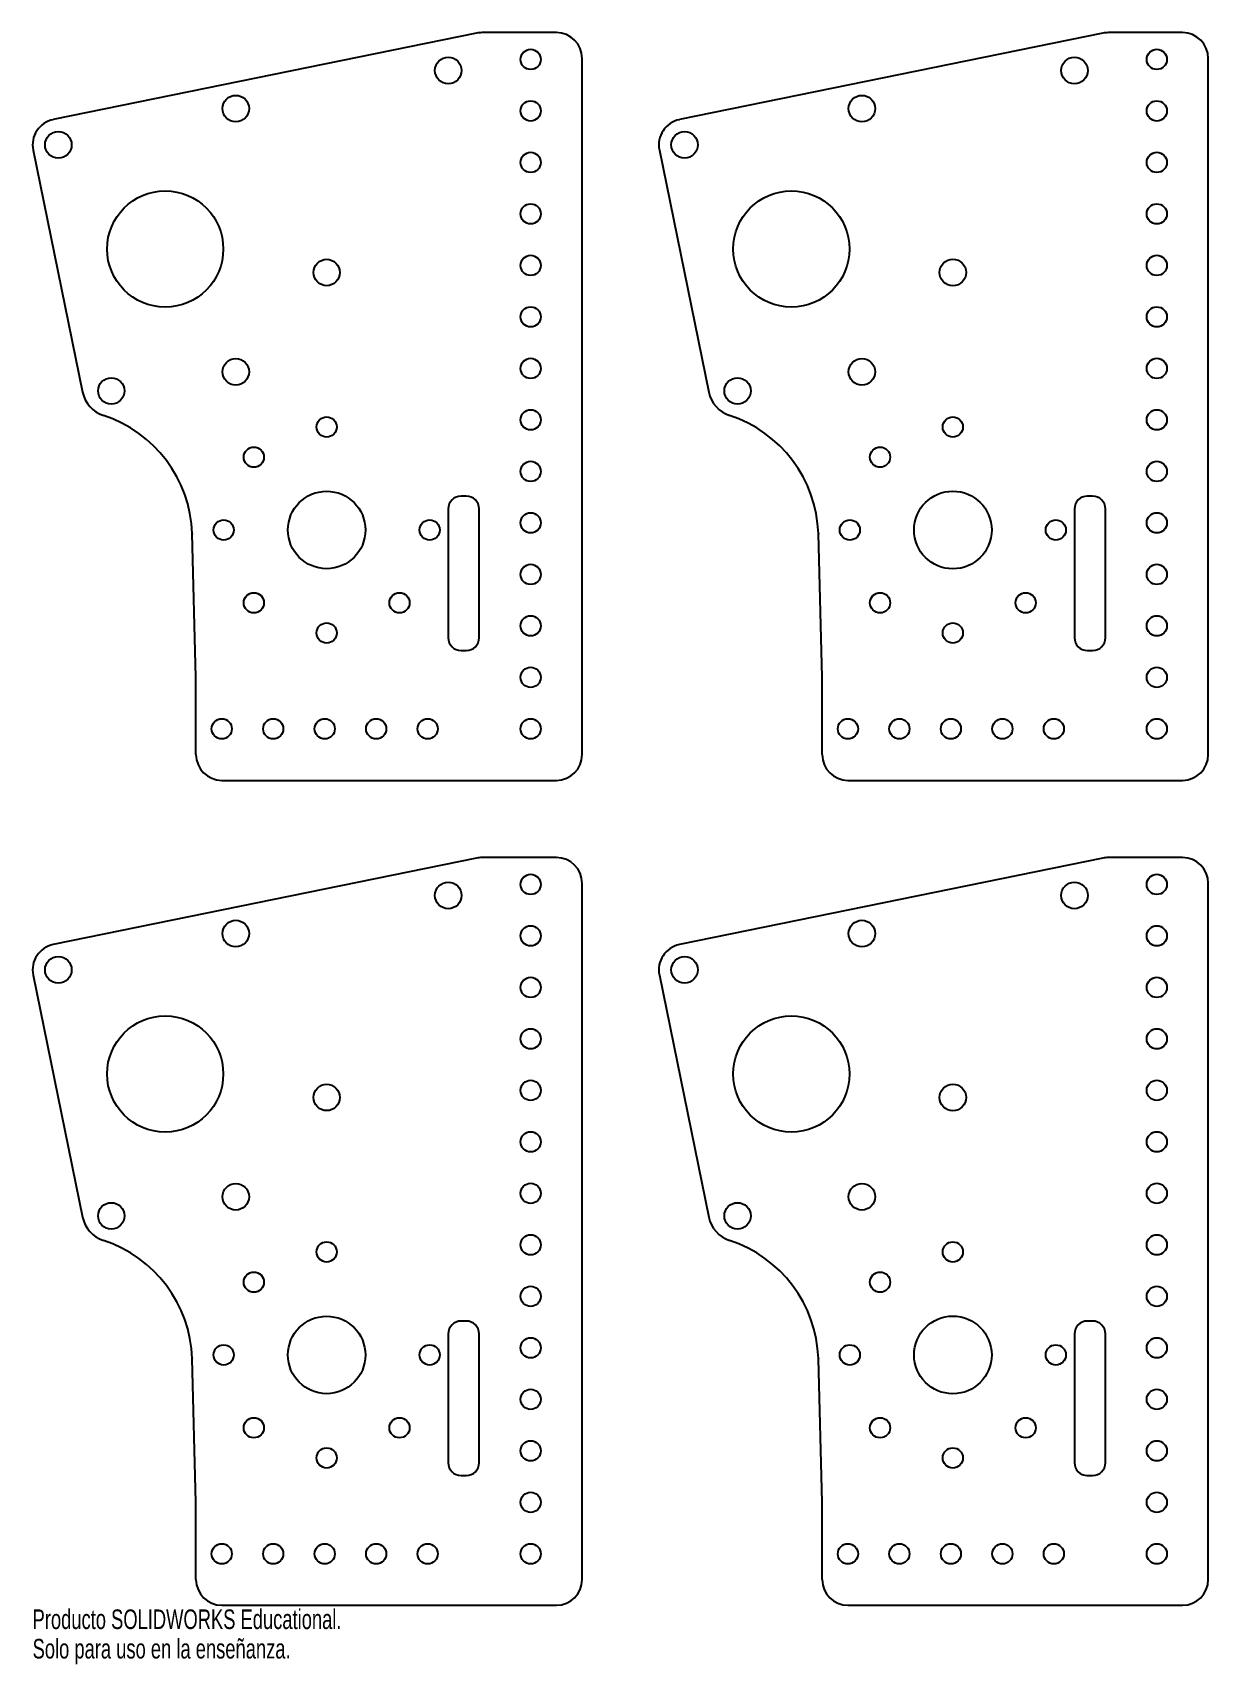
# Model space of a CAD drawing. Header units: inches. Extents: x -5.1 to 6.3, y -8.8 to 7.
import ezdxf

# ---------------------------------------------------------------- set-up
doc = ezdxf.new("R2010")
doc.units = ezdxf.units.IN
doc.header["$MEASUREMENT"] = 0
doc.styles.add('SLDTEXTSTYLE0', font='TXT', dxfattribs={"width": 0.7})

msp = doc.modelspace()

# ---------------------------------------------------------------- linework, layer by layer
at = {"color": 7, "linetype": 'Continuous'}
for p, q in [((-0.775, 7.005), (-4.887, 6.165)), ((0, 7.01), (-0.725, 7.01)), ((5.307, 7.005), (1.195, 6.165)), ((6.081, 7.01), (5.357, 7.01)), ((0.25, 0), (0.25, 6.76)), ((6.331, 0), (6.331, 6.76)), ((-5.081, 5.87), (-4.601, 3.519)), ((1, 5.87), (1.48, 3.519)), ((-1.05, 2.385), (-1.05, 1.135)), ((-0.875, 2.51), (-0.925, 2.51)), ((-0.75, 1.135), (-0.75, 2.385)), ((5.031, 2.385), (5.031, 1.135)), ((5.206, 2.51), (5.156, 2.51)), ((5.331, 1.135), (5.331, 2.385)), ((-3.5, 0.753), (-3.537, 2.142)), ((2.581, 0.753), (2.545, 2.142)), ((-0.925, 1.01), (-0.875, 1.01)), ((5.156, 1.01), (5.206, 1.01)), ((-3.5, 0), (-3.5, 0.747)), ((2.581, 0), (2.581, 0.747)), ((-3.25, -0.25), (0, -0.25)), ((2.831, -0.25), (6.081, -0.25)), ((-0.775, -1.005), (-4.887, -1.845)), ((0, -1), (-0.725, -1)), ((5.307, -1.005), (1.195, -1.845)), ((6.081, -1), (5.357, -1)), ((0.25, -8.01), (0.25, -1.25)), ((6.331, -8.01), (6.331, -1.25)), ((-5.081, -2.14), (-4.601, -4.491)), ((1, -2.14), (1.48, -4.491)), ((-0.875, -5.5), (-0.925, -5.5)), ((5.206, -5.5), (5.156, -5.5)), ((-1.05, -5.625), (-1.05, -6.875)), ((-0.75, -6.875), (-0.75, -5.625)), ((5.031, -5.625), (5.031, -6.875)), ((5.331, -6.875), (5.331, -5.625)), ((-3.5, -7.257), (-3.537, -5.868)), ((2.581, -7.257), (2.545, -5.868)), ((-0.925, -7), (-0.875, -7)), ((5.156, -7), (5.206, -7)), ((-3.5, -8.01), (-3.5, -7.263)), ((2.581, -8.01), (2.581, -7.263)), ((-3.25, -8.26), (0, -8.26)), ((2.831, -8.26), (6.081, -8.26))]:
    msp.add_line(p, q, dxfattribs=at)
for centre, radius in [((-0.25, 6.75), 0.098), ((5.831, 6.75), 0.098), ((-1.05, 6.643), 0.129), ((5.031, 6.643), 0.129), ((-3.114, 6.272), 0.129), ((-0.25, 6.25), 0.098), ((2.967, 6.272), 0.129), ((5.831, 6.25), 0.098), ((-4.837, 5.92), 0.129), ((1.245, 5.92), 0.129), ((-0.25, 5.75), 0.098), ((5.831, 5.75), 0.098), ((-3.799, 4.909), 0.564), ((2.282, 4.909), 0.564), ((-0.25, 5.25), 0.098), ((5.831, 5.25), 0.098), ((-2.231, 4.681), 0.128), ((-0.25, 4.75), 0.098), ((3.85, 4.681), 0.129), ((5.831, 4.75), 0.098), ((-0.25, 4.25), 0.098), ((5.831, 4.25), 0.098), ((-3.114, 3.717), 0.129), ((-0.25, 3.75), 0.098), ((2.967, 3.717), 0.129), ((5.831, 3.75), 0.098), ((-4.323, 3.531), 0.128), ((1.759, 3.531), 0.128), ((-0.25, 3.25), 0.098), ((5.831, 3.25), 0.098), ((-2.231, 3.181), 0.098), ((3.85, 3.181), 0.098), ((-2.938, 2.888), 0.098), ((3.143, 2.888), 0.098), ((-0.25, 2.75), 0.098), ((5.831, 2.75), 0.098), ((-2.231, 2.181), 0.376), ((3.85, 2.181), 0.377), ((-3.231, 2.181), 0.098), ((-1.231, 2.181), 0.098), ((-0.25, 2.25), 0.098), ((2.85, 2.181), 0.098), ((4.85, 2.181), 0.098), ((5.831, 2.25), 0.098), ((-0.25, 1.75), 0.098), ((5.831, 1.75), 0.098), ((-2.938, 1.474), 0.098), ((-1.524, 1.474), 0.098), ((3.143, 1.474), 0.098), ((4.557, 1.474), 0.098), ((-2.231, 1.181), 0.098), ((-0.25, 1.25), 0.098), ((3.85, 1.181), 0.098), ((5.831, 1.25), 0.098), ((-0.25, 0.75), 0.098), ((5.831, 0.75), 0.098), ((-3.25, 0.25), 0.098), ((-2.75, 0.25), 0.098), ((-2.25, 0.25), 0.098), ((-1.75, 0.25), 0.098), ((-1.25, 0.25), 0.098), ((-0.25, 0.25), 0.098), ((2.831, 0.25), 0.098), ((3.331, 0.25), 0.098), ((3.831, 0.25), 0.098), ((4.331, 0.25), 0.098), ((4.831, 0.25), 0.098), ((5.831, 0.25), 0.098), ((-1.05, -1.367), 0.129), ((-0.25, -1.26), 0.098), ((5.031, -1.367), 0.129), ((5.831, -1.26), 0.098), ((-3.114, -1.738), 0.129), ((-0.25, -1.76), 0.098), ((2.967, -1.738), 0.129), ((5.831, -1.76), 0.098), ((-4.837, -2.09), 0.129), ((1.245, -2.09), 0.129), ((-0.25, -2.26), 0.098), ((5.831, -2.26), 0.098), ((-3.799, -3.101), 0.564), ((-0.25, -2.76), 0.098), ((2.282, -3.101), 0.564), ((5.831, -2.76), 0.098), ((-0.25, -3.26), 0.098), ((5.831, -3.26), 0.098), ((-2.231, -3.329), 0.128), ((3.85, -3.329), 0.129), ((-0.25, -3.76), 0.098), ((5.831, -3.76), 0.098), ((-3.114, -4.293), 0.129), ((-0.25, -4.26), 0.098), ((2.967, -4.293), 0.129), ((5.831, -4.26), 0.098), ((-4.323, -4.479), 0.128), ((1.759, -4.479), 0.128), ((-2.231, -4.829), 0.098), ((-0.25, -4.76), 0.098), ((3.85, -4.829), 0.098), ((5.831, -4.76), 0.098), ((-2.938, -5.122), 0.098), ((3.143, -5.122), 0.098), ((-0.25, -5.26), 0.098), ((5.831, -5.26), 0.098), ((-2.231, -5.829), 0.376), ((3.85, -5.829), 0.377), ((-0.25, -5.76), 0.098), ((5.831, -5.76), 0.098), ((-3.231, -5.829), 0.098), ((-1.231, -5.829), 0.098), ((2.85, -5.829), 0.098), ((4.85, -5.829), 0.098), ((-0.25, -6.26), 0.098), ((5.831, -6.26), 0.098), ((-2.938, -6.536), 0.098), ((-1.524, -6.536), 0.098), ((3.143, -6.536), 0.098), ((4.557, -6.536), 0.098), ((-2.231, -6.829), 0.098), ((-0.25, -6.76), 0.098), ((3.85, -6.829), 0.098), ((5.831, -6.76), 0.098), ((-0.25, -7.26), 0.098), ((5.831, -7.26), 0.098), ((-3.25, -7.76), 0.098), ((-2.75, -7.76), 0.098), ((-2.25, -7.76), 0.098), ((-1.75, -7.76), 0.098), ((-1.25, -7.76), 0.098), ((-0.25, -7.76), 0.098), ((2.831, -7.76), 0.098), ((3.331, -7.76), 0.098), ((3.831, -7.76), 0.098), ((4.331, -7.76), 0.098), ((4.831, -7.76), 0.098), ((5.831, -7.76), 0.098)]:
    msp.add_circle(centre, radius, dxfattribs=at)
for centre, radius, start, end in [((-0.725, 6.76), 0.25, 90, 101.5458), ((0, 6.76), 0.25, 0, 90), ((5.357, 6.76), 0.25, 90, 101.5458), ((6.081, 6.76), 0.25, 0, 90), ((-4.837, 5.92), 0.25, 101.5458, 191.5458), ((1.245, 5.92), 0.25, 101.5458, 191.5458), ((-4.307, 3.579), 0.3, 191.5458, 252.0043), ((1.774, 3.579), 0.3, 191.5458, 252.0043), ((-4.786, 2.104), 1.25, 1.9406, 72.0043), ((1.295, 2.104), 1.25, 1.9406, 72.0043), ((-0.925, 2.385), 0.125, 90, 180), ((-0.875, 2.385), 0.125, 0, 90), ((5.156, 2.385), 0.125, 90, 180), ((5.206, 2.385), 0.125, 0, 90), ((-2.231, 2.181), 1.306, 181.5073, 181.7192), ((3.85, 2.181), 1.306, 181.5073, 181.7192), ((-0.925, 1.135), 0.125, 180, 270), ((-0.875, 1.135), 0.125, 270, 0), ((5.156, 1.135), 0.125, 180, 270), ((5.206, 1.135), 0.125, 270, 0), ((-3.75, 0.747), 0.25, 0, 1.5073), ((2.331, 0.747), 0.25, 0, 1.5073), ((-3.25, 0), 0.25, 180, 270), ((0, 0), 0.25, 270, 0), ((2.831, 0), 0.25, 180, 270), ((6.081, 0), 0.25, 270, 0), ((-0.725, -1.25), 0.25, 90, 101.5458), ((0, -1.25), 0.25, 0, 90), ((5.357, -1.25), 0.25, 90, 101.5458), ((6.081, -1.25), 0.25, 0, 90), ((-4.837, -2.09), 0.25, 101.5458, 191.5458), ((1.245, -2.09), 0.25, 101.5458, 191.5458), ((-4.307, -4.431), 0.3, 191.5458, 252.0043), ((1.774, -4.431), 0.3, 191.5458, 252.0043), ((-4.786, -5.906), 1.25, 1.9406, 72.0043), ((1.295, -5.906), 1.25, 1.9406, 72.0043), ((-0.925, -5.625), 0.125, 90, 180), ((-0.875, -5.625), 0.125, 0, 90), ((5.156, -5.625), 0.125, 90, 180), ((5.206, -5.625), 0.125, 0, 90), ((-2.231, -5.829), 1.306, 181.5073, 181.7192), ((3.85, -5.829), 1.306, 181.5073, 181.7192), ((-0.925, -6.875), 0.125, 180, 270), ((-0.875, -6.875), 0.125, 270, 0), ((5.156, -6.875), 0.125, 180, 270), ((5.206, -6.875), 0.125, 270, 0), ((-3.75, -7.263), 0.25, 0, 1.5073), ((2.331, -7.263), 0.25, 0, 1.5073), ((-3.25, -8.01), 0.25, 180, 270), ((0, -8.01), 0.25, 270, 0), ((2.831, -8.01), 0.25, 180, 270), ((6.081, -8.01), 0.25, 270, 0)]:
    msp.add_arc(centre, radius, start, end, dxfattribs=at)

# ---------------------------------------------------------------- texts
at = {"color": 7, "linetype": 'Continuous', "char_height": 0.1903, "attachment_point": 1, "style": 'SLDTEXTSTYLE0'}
for s, insert in [('Producto SOLIDWORKS Educational.', (-5.087, -8.3)), ('Solo para uso en la enseñanza.', (-5.087, -8.586))]:
    msp.add_mtext(s, dxfattribs=dict(at, insert=insert))

doc.saveas('drawing.dxf')
